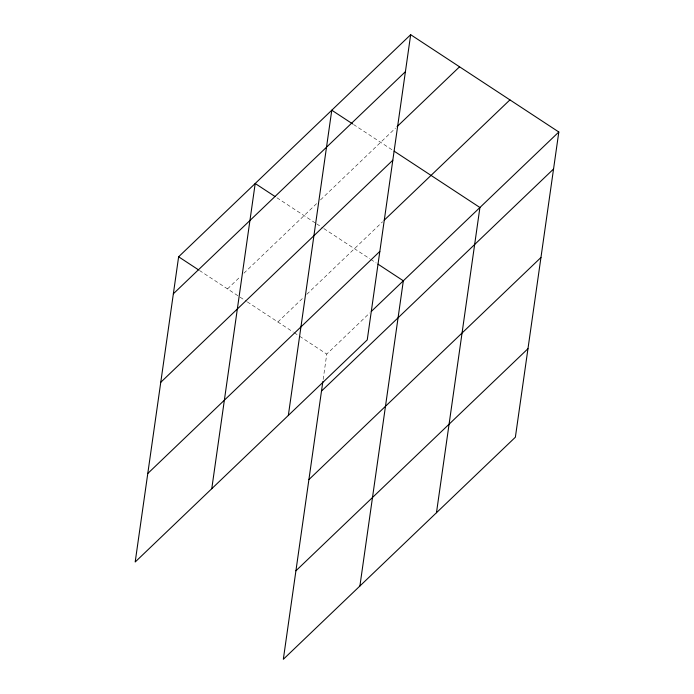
<?xml version="1.0" encoding="UTF-8"?>
<svg xmlns="http://www.w3.org/2000/svg" width="694" height="694" viewBox="0 0 694 694"><rect width="100%" height="100%" fill="white"/><g stroke="black" fill="none" stroke-linecap="round" stroke-linejoin="round"><path stroke-width="0.52" stroke-dasharray="3.47 2.6" d="M323.152 379.462L326.761 354.087L369.737 312.951M227.511 288.895L240.011 276.932M243.915 273.193L317.375 202.891M320.498 199.907L395.511 128.112M277.878 321.981L303.66 297.301M306.791 294.308L382.585 221.768M353.506 124.478L393.255 150.589M276.932 197.773L315.779 223.286M316.681 223.876L322.97 228.014M323.872 228.604L369.841 258.793M370.752 259.391L376.183 262.957M199.447 270.46L239.204 296.581M240.098 297.171L246.396 301.3M247.298 301.89L293.267 332.088M294.169 332.678L298.698 335.653M299.6 336.252L326.761 354.087"/><path stroke-width="1.04" d="M410.675 34.7L178.627 256.789L135.183 562.001L367.239 339.913L410.675 34.7L558.817 131.999L515.373 437.211L283.326 659.3L322.849 381.57M211.765 488.715L255.201 183.502L275.119 196.584M288.34 415.42L331.775 110.207L352.604 123.888M359.9 586.014L403.335 280.801L377.987 264.145M436.474 512.719L479.918 207.506L394.157 151.179M173.361 293.788L405.409 71.699M397.072 126.62L459.558 66.806M160.765 382.299L392.813 160.21M384.146 220.267L509.925 99.893M147.779 473.49L379.835 251.402M371.299 311.459L558.817 131.999M321.496 391.086L553.552 168.998M308.899 479.597L540.947 257.509M295.922 570.789L527.969 348.7M178.627 256.789L198.536 269.871"/></g></svg>
